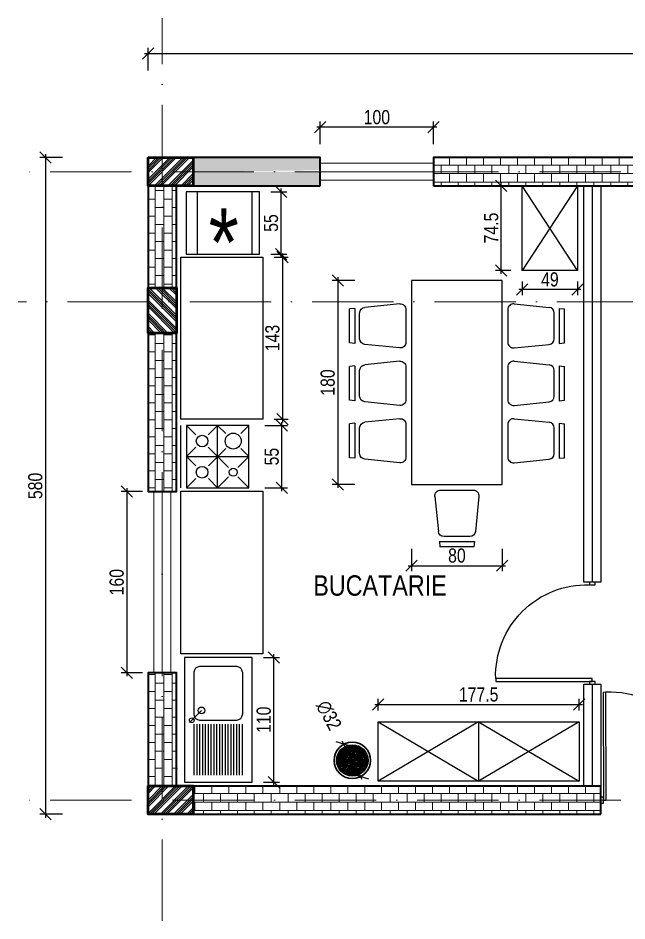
# Model space of a CAD drawing. Header units: centimetres. Extents: x 6698 to 10788, y -16856 to -14452.
# Drawn here: x 6767 to 7305, y -15632 to -14835 of the extents above; entities that cross this region are included whole.
import ezdxf

# ---------------------------------------------------------------- set-up
doc = ezdxf.new("R2010")
doc.units = ezdxf.units.CM
doc.header["$MEASUREMENT"] = 0
doc.linetypes.add('ACAD_ISO10W100', pattern=[18, 12, -3, 0, -3])
doc.layers.get('Defpoints').update_dxf_attribs({"color": 3, "lineweight": 50})
for name, color, linetype, lineweight in [('axe', 1, 'ACAD_ISO10W100', 15), ('caramida', 20, 'Continuous', 35), ('cotare', 64, 'Continuous', 20), ('ferestre', 140, 'Continuous', 9), ('hasura', 252, 'Continuous', 9), ('mobila bucatrie', 10, 'Continuous', 25), ('mobilier birou', 181, 'Continuous', 25), ('perete rigips', 31, 'Continuous', 25), ('scara', 133, 'Continuous', 25), ('stalp', 5, 'Continuous', 50), ('text', 7, 'Continuous', 30), ('usa', 23, 'Continuous', 15)]:
    doc.layers.add(name, color=color, linetype=linetype, lineweight=lineweight)
doc.styles.add('arial dan', font='arial.ttf', dxfattribs={"width": 0.8})
doc.styles.add('arial narow', font='ARIALN.TTF')
doc.linetypes.add('BATTING', pattern='A,0.0001,-0.1,[134,ltypeshp.shx,S=0.1,R=0,X=-0.1,Y=0],-0.2,[134,ltypeshp.shx,S=0.1,R=180,X=0.1,Y=0],-0.1', length=0.4001)
doc.dimstyles.new('1la50', dxfattribs={"dimtxt": 12.5, "dimasz": 10, "dimexe": 5, "dimexo": 10, "dimgap": 2.5, "dimtad": 1, "dimdec": 1, "dimrnd": 0.5, "dimzin": 12, "dimdsep": 46, "dimtxsty": 'arial dan', "dimblk": 'OBLIQUE', "dimcen": 3, "dimdle": 3, "dimclrd": 256, "dimclre": 256, "dimclrt": 256, "dimadec": 0, "dimazin": 0, "dimtfac": 0.433333, "dimtdec": 1, "dimtmove": 2, "dimatfit": 2, "dimldrblk": 'OPEN30', "dimfxl": 15, "dimfxlon": 1, "dimtolj": 1, "dimtzin": 0, "dimarcsym": 0})
pattern_1 = [(0, (-2339.137, -1847.037), (0, 7.5), []), (90, (-2339.137, -1847.037), (-15, 9e-16), [7.5, -7.5]), (90, (-2331.637, -1847.037), (-15, 9e-16), [-7.5, 7.5])]

# ---------------------------------------------------------------- blocks, each defined once
blk = doc.blocks.new('usa intrare100cm')
at = {"layer": 'usa', "lineweight": 25}
for points in [[(9644.83, -13525.03), (9645.12, -13620.23), (9647.65, -13620.23), (9647.36, -13524.91)], [(9645.12, -13617.66), (9642.78, -13617.66), (9642.78, -13622.79), (9645.12, -13622.79)], [(9742.78, -13617.95), (9740.44, -13617.95), (9740.44, -13623.08), (9742.78, -13623.08)]]:
    blk.add_lwpolyline(points, close=True, dxfattribs=at)
blk.add_arc((9649.97, -13615.38), 90.51, 358.37349, 91.65426, dxfattribs=at)
blk = doc.blocks.new('aragaz')
at = {"layer": 'mobila bucatrie'}
for p, q in [((9465.23, -13468.46), (9465.23, -13413.46)), ((9470.23, -13413.46), (9478.53, -13421.76)), ((9489.42, -13421.76), (9497.73, -13413.46)), ((9497.73, -13468.46), (9497.73, -13413.46)), ((9497.73, -13413.46), (9504.83, -13420.56)), ((9518.12, -13420.56), (9525.23, -13413.46)), ((9470.23, -13440.96), (9478.53, -13432.66)), ((9489.42, -13432.66), (9507.34, -13450.58)), ((9489.52, -13449.16), (9504.83, -13433.86)), ((9518.12, -13433.86), (9525.23, -13440.96)), ((9470.23, -13440.96), (9525.23, -13440.96)), ((9478.43, -13449.16), (9470.23, -13440.96)), ((9525.23, -13440.96), (9515.61, -13450.58)), ((9507.34, -13458.84), (9497.73, -13468.46)), ((9515.61, -13458.84), (9525.23, -13468.46)), ((9470.23, -13468.46), (9478.43, -13460.26)), ((9497.73, -13468.46), (9489.52, -13460.26))]:
    blk.add_line(p, q, dxfattribs=at)
blk.add_lwpolyline([(9470.23, -13468.46), (9525.23, -13468.46), (9525.23, -13413.46), (9470.23, -13413.46)], close=True, dxfattribs=at)
for centre, radius in [((9483.98, -13427.21), 5.12), ((9511.48, -13427.21), 7.02), ((9483.98, -13454.71), 5.17), ((9511.48, -13454.71), 3.54)]:
    blk.add_circle(centre, radius, dxfattribs=at)
blk = doc.blocks.new('chiuveta bucatarie')
at = {"layer": 'mobila bucatrie'}
for p, q in [((9496.12, -13854.3), (9496.12, -13914.3)), ((9606.12, -13854.3), (9496.12, -13854.3)), ((9606.12, -13914.3), (9606.12, -13854.3)), ((9509.2, -13863.09), (9546.41, -13863.09)), ((9554.88, -13863.24), (9600.12, -13863.24)), ((9554.88, -13865.75), (9600.12, -13865.75)), ((9504.2, -13868.09), (9504.2, -13900.84)), ((9551.41, -13900.84), (9551.41, -13868.09)), ((9554.88, -13868.25), (9600.12, -13868.25)), ((9554.88, -13870.76), (9600.12, -13870.76)), ((9554.88, -13873.27), (9600.12, -13873.27)), ((9554.88, -13875.77), (9600.12, -13875.77)), ((9554.88, -13878.28), (9600.12, -13878.28)), ((9554.88, -13880.78), (9600.12, -13880.78)), ((9554.88, -13883.29), (9600.12, -13883.29)), ((9554.88, -13885.79), (9600.12, -13885.79)), ((9554.88, -13888.3), (9600.12, -13888.3)), ((9554.88, -13890.81), (9600.12, -13890.81)), ((9554.88, -13893.31), (9600.12, -13893.31)), ((9554.88, -13895.82), (9600.12, -13895.82)), ((9554.88, -13898.32), (9600.12, -13898.32)), ((9509.2, -13905.84), (9546.41, -13905.84)), ((9553.58, -13909.86), (9542.88, -13899.16)), ((9554.88, -13900.83), (9600.12, -13900.83)), ((9554.88, -13903.33), (9600.12, -13903.33)), ((9554.88, -13905.84), (9600.12, -13905.84)), ((9496.12, -13914.3), (9606.12, -13914.3))]:
    blk.add_line(p, q, dxfattribs=at)
blk.add_circle((9542.88, -13899.16), 3.01, dxfattribs=at)
for centre, radius, start, end in [((9509.2, -13868.09), 5, 90.00008, 180.00007), ((9546.41, -13868.09), 5, 0.00001, 90), ((9509.2, -13900.84), 5, 180.00007, 270.00005), ((9546.41, -13900.84), 5, 270.00005, 0.00001), ((9551.5, -13907.78), 2.07, 0, 359.99998)]:
    blk.add_arc(centre, radius, start, end, dxfattribs=at)
blk = doc.blocks.new('frigider')
at = {"layer": 'mobila bucatrie'}
for p, q in [((9319.75, -13141.14), (9254.75, -13141.14)), ((9254.75, -13141.14), (9254.75, -13196.14)), ((9264.75, -13196.14), (9264.75, -13141.14)), ((9313.23, -13196.14), (9313.23, -13141.14)), ((9319.75, -13196.14), (9319.75, -13141.14)), ((9254.75, -13196.14), (9319.75, -13196.14))]:
    blk.add_line(p, q, dxfattribs=at)
at = {"layer": 'mobila bucatrie', "insert": (9288, -13155.78), "char_height": 60, "width": 354.4674, "attachment_point": 2, "line_spacing_factor": 0.85, "style": 'arial narow'}
blk.add_mtext('*', dxfattribs=at)
blk = doc.blocks.new('scaun')
at = {"layer": 'mobila bucatrie'}
for p, q in [((8937.84, -13387.32), (8968.77, -13390.42)), ((8932.34, -13392.3), (8932.34, -13421.25)), ((8973.27, -13418.16), (8973.27, -13395.39)), ((8977.56, -13391.3), (8977.56, -13422.25)), ((8977.56, -13391.3), (8982.34, -13391.77)), ((8982.34, -13421.77), (8982.34, -13391.77)), ((8937.84, -13426.22), (8968.77, -13423.13)), ((8977.56, -13422.25), (8982.34, -13421.77))]:
    blk.add_line(p, q, dxfattribs=at)
for centre, start, end in [((8937.34, -13392.3), 84.28941, 180), ((8968.27, -13395.39), 0, 84.28941), ((8968.27, -13418.16), 275.71059, 0), ((8937.34, -13421.25), 180, 275.71059)]:
    blk.add_arc(centre, 5, start, end, dxfattribs=at)
blk = doc.blocks.new('masa bucatarie')
at = {"layer": 'mobila bucatrie'}
blk.add_lwpolyline([(8847.34, -13366.77), (8847.34, -13546.77), (8927.34, -13546.77), (8927.34, -13366.77)], close=True, dxfattribs=at)
blk = doc.blocks.new('*U1456')
at = {"layer": 'usa', "lineweight": 25}
for points in [[(0, -5.13), (-2.34, -5.13), (-2.34, 0), (0, 0)], [(-87.66, -5.13), (-90, -5.13), (-90, 0), (-87.66, 0)], [(-87.66, -87.65), (-87.66, -2.57), (-85.14, -2.57), (-85.14, -87.77)]]:
    blk.add_lwpolyline(points, close=True, dxfattribs=at)
blk.add_arc((-82.81, -7.42), 80.51, 268.34574, 1.62651, dxfattribs=at)
blk = doc.blocks.new('_Oblique')
at = {"color": 0, "linetype": 'ByBlock', "lineweight": -2}
blk.add_line((-0.5, -0.5), (0.5, 0.5), dxfattribs=at)
blk = doc.blocks.new('*D1448')
at = {"layer": 'cotare', "lineweight": -2, "transparency": 16777216}
for p, q in [((6881.99, -14880.94), (6881.99, -14860.94)), ((8161.99, -14880.94), (8161.99, -14860.94)), ((6878.99, -14865.94), (8164.99, -14865.94))]:
    blk.add_line(p, q, dxfattribs=at)
at = {"layer": 'Defpoints', "color": 0, "transparency": 16777216}
for p in [(8161.99, -14865.94), (6881.99, -14957.86), (8161.99, -14957.86)]:
    blk.add_point(p, dxfattribs=at)
at = {"layer": 'cotare', "lineweight": -2, "transparency": 16777216, "xscale": 10, "yscale": 10, "zscale": 10, "rotation": 180}
blk.add_blockref('_Oblique', (6881.99, -14865.94), dxfattribs=at)
at = {"layer": 'cotare', "lineweight": -2, "transparency": 16777216, "xscale": 10, "yscale": 10, "zscale": 10}
blk.add_blockref('_Oblique', (8161.99, -14865.94), dxfattribs=at)
at = {"layer": 'cotare', "transparency": 16777216, "insert": (7521.99, -14857.06), "char_height": 12.5, "attachment_point": 5, "style": 'arial dan'}
blk.add_mtext('\\A1;1280', dxfattribs=at)
blk = doc.blocks.new('_Open30')
at = {"color": 0, "linetype": 'ByBlock', "lineweight": -2}
for p, q in [((-1, 0.268), (0, 0)), ((0, 0), (-1, -0.268)), ((0, 0), (-1, 0))]:
    blk.add_line(p, q, dxfattribs=at)
blk = doc.blocks.new('*D1449')
at = {"layer": 'cotare', "lineweight": -2, "transparency": 16777216}
for p, q in [((6806.28, -14957.86), (6786.28, -14957.86)), ((6791.28, -14954.86), (6791.28, -15540.86)), ((6806.28, -15537.86), (6786.28, -15537.86))]:
    blk.add_line(p, q, dxfattribs=at)
at = {"layer": 'Defpoints', "color": 0, "transparency": 16777216}
for p in [(6881.99, -14957.86), (6791.28, -15537.86), (6881.99, -15537.86)]:
    blk.add_point(p, dxfattribs=at)
at = {"layer": 'cotare', "lineweight": -2, "transparency": 16777216, "xscale": 10, "yscale": 10, "zscale": 10}
for p, rotation in [((6791.28, -14957.86), 90), ((6791.28, -15537.86), 270)]:
    blk.add_blockref('_Oblique', p, dxfattribs=dict(at, rotation=rotation))
at = {"layer": 'cotare', "transparency": 16777216, "insert": (6782.4, -15247.86), "char_height": 12.5, "attachment_point": 5, "rotation": 90, "style": 'arial dan'}
blk.add_mtext('\\A1;580', dxfattribs=at)
blk = doc.blocks.new('cos gunoi bucatarie')
at = {"layer": 'hasura', "transparency": 33554623}
h = blk.add_hatch(dxfattribs=at)
h.set_pattern_fill('AR-RROOF', color=256)
h.set_pattern_definition([(0, (-7062.4619, 15490.2612), (2.2, 1), [15, -2, 5, -1]), (0, (-7061.1319, 15490.7612), (-1, 1.33), [3, -0.33, 6, -0.75]), (0, (-7061.96186, 15491.11125), (5.2, 0.67), [8, -1.4, 4, -1])])
h.paths.add_polyline_path([(-13.89, 0, 1), (13.89, 0, 1)])
at = {"layer": 'mobila bucatrie', "lineweight": 30}
blk.add_circle((0, 0), 16.1, dxfattribs=at)
at = {"layer": 'mobila bucatrie'}
blk.add_circle((0, 0), 13.89, dxfattribs=at)
blk = doc.blocks.new('dulap dublu bucatarie')
at = {"layer": 'mobila bucatrie'}
for p, q in [((0, 0), (88.73, -52.33)), ((88.73, 0), (0, -52.33)), ((88.73, 0), (88.73, -52.33)), ((88.73, 0), (177.45, -52.33)), ((177.45, 0), (88.73, -52.33))]:
    blk.add_line(p, q, dxfattribs=at)
blk.add_lwpolyline([(0, 0), (177.45, 0), (177.45, -52.33), (0, -52.33)], close=True, dxfattribs=at)
blk = doc.blocks.new('dulap simplu bucatarie')
at = {"layer": 'mobila bucatrie'}
for p, q in [((48.81, 0), (0, -74.73)), ((48.81, -74.73), (0, 0))]:
    blk.add_line(p, q, dxfattribs=at)
blk.add_lwpolyline([(48.81, 0), (48.81, -74.73), (0, -74.73), (0, 0)], close=True, dxfattribs=at)
blk = doc.blocks.new('fereastra mare bucatarie')
at = {"layer": 'ferestre'}
for p, q in [((-7.5, 0), (-7.5, -160)), ((-7.5, 0), (7.5, 0)), ((0, 0), (0, -160)), ((7.5, 0), (7.5, -160)), ((-7.5, -160), (7.5, -160))]:
    blk.add_line(p, q, dxfattribs=at)
blk = doc.blocks.new('fereastra medie bucatarie')
at = {"layer": 'ferestre'}
for p, q in [((100, 7.5), (0, 7.5)), ((0, 7.5), (0, -7.5)), ((100, 0), (0, 0)), ((100, 7.5), (100, -7.5)), ((100, -7.5), (0, -7.5))]:
    blk.add_line(p, q, dxfattribs=at)
blk = doc.blocks.new('stalp beton')
at = {"layer": 'hasura'}
h = blk.add_hatch(dxfattribs=at)
h.set_pattern_fill('ANSI34', color=256, scale=11)
h.set_pattern_definition([(45, (-9421.124, 13347.162), (-5.833631, 5.833631), []), (45, (-9419.179, 13347.162), (-5.833631, 5.833631), []), (45, (-9417.235, 13347.162), (-5.833631, 5.833631), []), (45, (-9415.29, 13347.162), (-5.833631, 5.833631), [])])
h.paths.add_polyline_path([(40, 0), (0, 0), (0, -25), (40, -25)])
at = {"layer": 'stalp'}
blk.add_lwpolyline([(0, 0), (40, 0), (40, -25), (0, -25)], close=True, dxfattribs=at)
blk = doc.blocks.new('*D1498')
at = {"layer": 'cotare', "lineweight": -2, "transparency": 16777216}
for p, q in [((6993.53, -15045.68), (7005.78, -15045.68)), ((7000.78, -15042.68), (7000.78, -15191.83)), ((6993.53, -15188.83), (7005.78, -15188.83))]:
    blk.add_line(p, q, dxfattribs=at)
at = {"layer": 'Defpoints', "color": 0, "transparency": 16777216}
for p in [(6983.53, -15045.68), (6983.53, -15188.83), (7000.78, -15188.83)]:
    blk.add_point(p, dxfattribs=at)
at = {"layer": 'cotare', "lineweight": -2, "transparency": 16777216, "xscale": 10, "yscale": 10, "zscale": 10}
for p, rotation in [((7000.78, -15045.68), 90), ((7000.78, -15188.83), 270)]:
    blk.add_blockref('_Oblique', p, dxfattribs=dict(at, rotation=rotation))
at = {"layer": 'cotare', "transparency": 16777216, "insert": (6991.9, -15117.25), "char_height": 12.5, "attachment_point": 5, "rotation": 90, "style": 'arial dan'}
blk.add_mtext('\\A1;143', dxfattribs=at)
blk = doc.blocks.new('*D1499')
at = {"layer": 'cotare', "lineweight": -2, "transparency": 16777216}
for p, q in [((6990.62, -14988.18), (7004.5, -14988.18)), ((6999.5, -15046.18), (6999.5, -14985.18)), ((6990.62, -15043.18), (7004.5, -15043.18))]:
    blk.add_line(p, q, dxfattribs=at)
at = {"layer": 'Defpoints', "color": 0, "transparency": 16777216}
for p in [(6980.62, -14988.18), (6999.5, -14988.18), (6980.62, -15043.18)]:
    blk.add_point(p, dxfattribs=at)
at = {"layer": 'cotare', "lineweight": -2, "transparency": 16777216, "xscale": 10, "yscale": 10, "zscale": 10}
for p, rotation in [((6999.5, -14988.18), 90), ((6999.5, -15043.18), 270)]:
    blk.add_blockref('_Oblique', p, dxfattribs=dict(at, rotation=rotation))
at = {"layer": 'cotare', "transparency": 16777216, "insert": (6990.65, -15015.68), "char_height": 12.5, "attachment_point": 5, "rotation": 90, "style": 'arial dan'}
blk.add_mtext('\\A1;55', dxfattribs=at)
blk = doc.blocks.new('*D1500')
at = {"layer": 'cotare', "lineweight": -2, "transparency": 16777216}
for p, q in [((7034.15, -14946.1), (7034.15, -14926.1)), ((7134.15, -14946.1), (7134.15, -14926.1)), ((7137.15, -14931.1), (7031.15, -14931.1))]:
    blk.add_line(p, q, dxfattribs=at)
at = {"layer": 'Defpoints', "color": 0, "transparency": 16777216}
for p in [(7034.15, -14931.1), (7034.15, -14962.86), (7134.15, -14962.86)]:
    blk.add_point(p, dxfattribs=at)
at = {"layer": 'cotare', "lineweight": -2, "transparency": 16777216, "xscale": 10, "yscale": 10, "zscale": 10, "rotation": 180}
blk.add_blockref('_Oblique', (7034.15, -14931.1), dxfattribs=at)
at = {"layer": 'cotare', "lineweight": -2, "transparency": 16777216, "xscale": 10, "yscale": 10, "zscale": 10}
blk.add_blockref('_Oblique', (7134.15, -14931.1), dxfattribs=at)
at = {"layer": 'cotare', "transparency": 16777216, "insert": (7084.15, -14922.22), "char_height": 12.5, "attachment_point": 5, "style": 'arial dan'}
blk.add_mtext('\\A1;100', dxfattribs=at)
blk = doc.blocks.new('*D1501')
at = {"layer": 'cotare', "lineweight": -2, "transparency": 16777216}
for p, q in [((6876.99, -15252.86), (6858.19, -15252.86)), ((6863.19, -15249.86), (6863.19, -15415.86)), ((6876.99, -15412.86), (6858.19, -15412.86))]:
    blk.add_line(p, q, dxfattribs=at)
at = {"layer": 'Defpoints', "color": 0, "transparency": 16777216}
for p in [(6886.99, -15252.86), (6863.19, -15412.86), (6886.99, -15412.86)]:
    blk.add_point(p, dxfattribs=at)
at = {"layer": 'cotare', "lineweight": -2, "transparency": 16777216, "xscale": 10, "yscale": 10, "zscale": 10}
for p, rotation in [((6863.19, -15252.86), 90), ((6863.19, -15412.86), 270)]:
    blk.add_blockref('_Oblique', p, dxfattribs=dict(at, rotation=rotation))
at = {"layer": 'cotare', "transparency": 16777216, "insert": (6854.31, -15332.86), "char_height": 12.5, "attachment_point": 5, "rotation": 90, "style": 'arial dan'}
blk.add_mtext('\\A1;160', dxfattribs=at)
blk = doc.blocks.new('*D1502')
at = {"layer": 'cotare', "lineweight": -2, "transparency": 16777216}
for p, q in [((6985.13, -15194.48), (7005.13, -15194.48)), ((7000.13, -15252.48), (7000.13, -15191.48)), ((6985.13, -15249.48), (7005.13, -15249.48))]:
    blk.add_line(p, q, dxfattribs=at)
at = {"layer": 'Defpoints', "color": 0, "transparency": 16777216}
for p in [(6970.99, -15194.48), (7000.13, -15194.48), (6970.99, -15249.48)]:
    blk.add_point(p, dxfattribs=at)
at = {"layer": 'cotare', "lineweight": -2, "transparency": 16777216, "xscale": 10, "yscale": 10, "zscale": 10}
for p, rotation in [((7000.13, -15194.48), 90), ((7000.13, -15249.48), 270)]:
    blk.add_blockref('_Oblique', p, dxfattribs=dict(at, rotation=rotation))
at = {"layer": 'cotare', "transparency": 16777216, "insert": (6991.28, -15221.98), "char_height": 12.5, "attachment_point": 5, "rotation": 90, "style": 'arial dan'}
blk.add_mtext('\\A1;55', dxfattribs=at)
blk = doc.blocks.new('*D1503')
at = {"layer": 'cotare', "lineweight": -2, "transparency": 16777216}
for p, q in [((6993.09, -15512.35), (6993.09, -15396.35)), ((6984.09, -15399.35), (6998.09, -15399.35)), ((6984.09, -15509.35), (6998.09, -15509.35))]:
    blk.add_line(p, q, dxfattribs=at)
at = {"layer": 'Defpoints', "color": 0, "transparency": 16777216}
for p in [(6974.09, -15399.35), (6993.09, -15399.35), (6974.09, -15509.35)]:
    blk.add_point(p, dxfattribs=at)
at = {"layer": 'cotare', "lineweight": -2, "transparency": 16777216, "xscale": 10, "yscale": 10, "zscale": 10}
for p, rotation in [((6993.09, -15399.35), 90), ((6993.09, -15509.35), 270)]:
    blk.add_blockref('_Oblique', p, dxfattribs=dict(at, rotation=rotation))
at = {"layer": 'cotare', "transparency": 16777216, "insert": (6984.21, -15454.35), "char_height": 12.5, "attachment_point": 5, "rotation": 90, "style": 'arial dan'}
blk.add_mtext('\\A1;110', dxfattribs=at)
blk = doc.blocks.new('*D1504')
at = {"layer": 'cotare', "lineweight": -2, "transparency": 16777216}
for p, q in [((7085.38, -15446.24), (7085.38, -15435.95)), ((7262.83, -15446.24), (7262.83, -15435.95)), ((7082.38, -15440.95), (7265.83, -15440.95))]:
    blk.add_line(p, q, dxfattribs=at)
at = {"layer": 'Defpoints', "color": 0, "transparency": 16777216}
for p in [(7262.83, -15440.95), (7085.38, -15456.24), (7262.83, -15456.24)]:
    blk.add_point(p, dxfattribs=at)
at = {"layer": 'cotare', "lineweight": -2, "transparency": 16777216, "xscale": 10, "yscale": 10, "zscale": 10, "rotation": 180}
blk.add_blockref('_Oblique', (7085.38, -15440.95), dxfattribs=at)
at = {"layer": 'cotare', "lineweight": -2, "transparency": 16777216, "xscale": 10, "yscale": 10, "zscale": 10}
blk.add_blockref('_Oblique', (7262.83, -15440.95), dxfattribs=at)
at = {"layer": 'cotare', "transparency": 16777216, "insert": (7174.1, -15432.07), "char_height": 12.5, "attachment_point": 5, "style": 'arial dan'}
blk.add_mtext('\\A1;177.5', dxfattribs=at)
blk = doc.blocks.new('*D1505')
at = {"layer": 'cotare', "lineweight": -2, "transparency": 16777216}
blk.add_line((7071.29, -15507.19), (7053.63, -15473.33), dxfattribs=at)
at = {"layer": 'Defpoints', "color": 0, "transparency": 16777216}
for p in [(7055.02, -15475.99), (7069.9, -15504.53)]:
    blk.add_point(p, dxfattribs=at)
at = {"layer": 'cotare', "lineweight": -2, "transparency": 16777216, "xscale": 10, "yscale": 10, "zscale": 10}
for p, rotation in [((7055.02, -15475.99), 117.5331871100167), ((7069.9, -15504.53), 297.5331871100167)]:
    blk.add_blockref('_Oblique', p, dxfattribs=dict(at, rotation=rotation))
at = {"layer": 'cotare', "transparency": 16777216, "insert": (7041.76, -15450.54), "char_height": 12.5, "attachment_point": 5, "rotation": 297.53319, "style": 'arial dan'}
blk.add_mtext('\\A1;∅32', dxfattribs=at)
blk = doc.blocks.new('*D1506')
at = {"layer": 'cotare', "lineweight": -2, "transparency": 16777216}
for p, q in [((7202.66, -14982.72), (7189.07, -14982.72)), ((7194.07, -15060.45), (7194.07, -14979.72)), ((7202.66, -15057.45), (7189.07, -15057.45))]:
    blk.add_line(p, q, dxfattribs=at)
at = {"layer": 'Defpoints', "color": 0, "transparency": 16777216}
for p in [(7194.07, -14982.72), (7212.66, -14982.72), (7212.66, -15057.45)]:
    blk.add_point(p, dxfattribs=at)
at = {"layer": 'cotare', "lineweight": -2, "transparency": 16777216, "xscale": 10, "yscale": 10, "zscale": 10}
for p, rotation in [((7194.07, -14982.72), 90), ((7194.07, -15057.45), 270)]:
    blk.add_blockref('_Oblique', p, dxfattribs=dict(at, rotation=rotation))
at = {"layer": 'cotare', "transparency": 16777216, "insert": (7185.21, -15020.09), "char_height": 12.5, "attachment_point": 5, "rotation": 90, "style": 'arial dan'}
blk.add_mtext('\\A1;74.5', dxfattribs=at)
blk = doc.blocks.new('*D1507')
at = {"layer": 'cotare', "lineweight": -2, "transparency": 16777216}
for p, q in [((7212.66, -15067.45), (7212.66, -15079.41)), ((7261.47, -15067.45), (7261.47, -15079.41)), ((7264.47, -15074.41), (7209.66, -15074.41))]:
    blk.add_line(p, q, dxfattribs=at)
at = {"layer": 'Defpoints', "color": 0, "transparency": 16777216}
for p in [(7212.66, -15057.45), (7261.47, -15057.45), (7212.66, -15074.41)]:
    blk.add_point(p, dxfattribs=at)
at = {"layer": 'cotare', "lineweight": -2, "transparency": 16777216, "xscale": 10, "yscale": 10, "zscale": 10, "rotation": 180}
blk.add_blockref('_Oblique', (7212.66, -15074.41), dxfattribs=at)
at = {"layer": 'cotare', "lineweight": -2, "transparency": 16777216, "xscale": 10, "yscale": 10, "zscale": 10}
blk.add_blockref('_Oblique', (7261.47, -15074.41), dxfattribs=at)
at = {"layer": 'cotare', "transparency": 16777216, "insert": (7237.07, -15065.53), "char_height": 12.5, "attachment_point": 5, "style": 'arial dan'}
blk.add_mtext('\\A1;49', dxfattribs=at)
blk = doc.blocks.new('*D1522')
at = {"layer": 'cotare', "lineweight": -2, "transparency": 16777216}
for p, q in [((7064.64, -15066.54), (7044.64, -15066.54)), ((7049.64, -15063.54), (7049.64, -15249.54)), ((7064.64, -15246.54), (7044.64, -15246.54))]:
    blk.add_line(p, q, dxfattribs=at)
at = {"layer": 'Defpoints', "color": 0, "transparency": 16777216}
for p in [(7114.89, -15066.54), (7049.64, -15246.54), (7114.89, -15246.54)]:
    blk.add_point(p, dxfattribs=at)
at = {"layer": 'cotare', "lineweight": -2, "transparency": 16777216, "xscale": 10, "yscale": 10, "zscale": 10}
for p, rotation in [((7049.64, -15066.54), 90), ((7049.64, -15246.54), 270)]:
    blk.add_blockref('_Oblique', p, dxfattribs=dict(at, rotation=rotation))
at = {"layer": 'cotare', "transparency": 16777216, "insert": (7040.75, -15156.54), "char_height": 12.5, "attachment_point": 5, "rotation": 90, "style": 'arial dan'}
blk.add_mtext('\\A1;180', dxfattribs=at)
blk = doc.blocks.new('*D1523')
at = {"layer": 'cotare', "lineweight": -2, "transparency": 16777216}
for p, q in [((7114.89, -15303.27), (7114.89, -15323.27)), ((7194.89, -15303.27), (7194.89, -15323.27)), ((7111.89, -15318.27), (7197.89, -15318.27))]:
    blk.add_line(p, q, dxfattribs=at)
at = {"layer": 'Defpoints', "color": 0, "transparency": 16777216}
for p in [(7114.89, -15246.54), (7194.89, -15246.54), (7194.89, -15318.27)]:
    blk.add_point(p, dxfattribs=at)
at = {"layer": 'cotare', "lineweight": -2, "transparency": 16777216, "xscale": 10, "yscale": 10, "zscale": 10, "rotation": 180}
blk.add_blockref('_Oblique', (7114.89, -15318.27), dxfattribs=at)
at = {"layer": 'cotare', "lineweight": -2, "transparency": 16777216, "xscale": 10, "yscale": 10, "zscale": 10}
blk.add_blockref('_Oblique', (7194.89, -15318.27), dxfattribs=at)
at = {"layer": 'cotare', "transparency": 16777216, "insert": (7154.89, -15309.39), "char_height": 12.5, "attachment_point": 5, "style": 'arial dan'}
blk.add_mtext('\\A1;80', dxfattribs=at)

msp = doc.modelspace()

# ---------------------------------------------------------------- hatches: boundary and pattern name
at = {"layer": 'hasura'}
h = msp.add_hatch(dxfattribs=at)
h.set_pattern_fill('BRICK', color=256, scale=30)
h.set_pattern_definition(pattern_1)
h.paths.add_polyline_path([(7696.99, -14957.86), (7581.99, -14957.86), (7581.99, -14970.36), (7696.99, -14970.36)])
h.paths.add_polyline_path([(7696.99, -14970.36), (7581.99, -14970.36), (7581.99, -14977.86), (7581.99, -14982.86), (7696.99, -14982.86)])
h.paths.add_polyline_path([(7839.49, -14957.86), (7736.99, -14957.86), (7736.99, -14970.36), (7839.49, -14970.36)])
h.paths.add_polyline_path([(7839.49, -14970.36), (7736.99, -14970.36), (7736.99, -14982.86), (7826.99, -14982.86), (7839.49, -14982.86)])
h.paths.add_polyline_path([(8121.99, -14957.86), (7839.49, -14957.86), (7839.49, -14970.36), (8121.99, -14970.36)])
h.paths.add_polyline_path([(8121.99, -14970.36), (7839.49, -14970.36), (7839.49, -14982.86), (7851.99, -14982.86), (8121.99, -14982.86)])
h.paths.add_polyline_path([(7034.15, -14957.86), (6921.99, -14957.86), (6921.99, -14970.36), (7034.15, -14969.11)])
h.paths.add_polyline_path([(7034.15, -14970.36), (6921.99, -14970.36), (6921.99, -14982.86), (7034.15, -14982.86)])
h.paths.add_polyline_path([(7034.15, -14957.86), (7034.15, -14969.11)], flags=17)
h.paths.add_polyline_path([(7034.15, -14970.36), (7034.15, -14982.86), (7456.99, -14982.86), (7034.15, -14982.86)])
h = msp.add_hatch(dxfattribs=at)
h.set_pattern_fill('BRICK', color=256, scale=30)
h.set_pattern_definition(pattern_1)
h.paths.add_polyline_path([(7429.49, -14957.86), (7134.15, -14957.86), (7134.15, -14970.36), (7429.49, -14970.36)])
h.paths.add_polyline_path([(7429.49, -14970.36), (7134.15, -14970.36), (7134.15, -14977.86), (7134.15, -14982.86), (7429.49, -14982.86)])
h.paths.add_polyline_path([(7481.99, -14957.86), (7429.49, -14957.86), (7429.49, -14970.36), (7481.99, -14970.36)])
h.paths.add_polyline_path([(7481.99, -14970.36), (7429.49, -14970.36), (7429.49, -14982.86), (7481.99, -14982.86)])
h = msp.add_hatch(dxfattribs=at)
h.set_pattern_fill('BRICK', color=256, scale=30, angle=90)
h.set_pattern_definition([(90, (-2539.137, -1817.037), (-7.5, 5e-16), []), (180, (-2539.137, -1817.037), (-2e-15, -15), [7.5, -7.5]), (180, (-2539.137, -1809.537), (-2e-15, -15), [-7.5, 7.5])])
h.paths.add_polyline_path([(6894.49, -15412.86), (6886.99, -15412.86), (6881.99, -15412.86), (6881.99, -15512.86), (6894.49, -15512.86)])
h.paths.add_polyline_path([(6906.99, -15412.86), (6894.49, -15412.86), (6895.74, -15512.86), (6908.24, -15512.86)])
h.paths.add_polyline_path([(6894.49, -15112.86), (6881.99, -15112.86), (6881.99, -15252.86), (6894.49, -15252.86)])
h.paths.add_polyline_path([(6906.99, -15112.86), (6894.49, -15112.86), (6894.49, -15252.86), (6906.99, -15252.86)])
h.paths.add_polyline_path([(6894.49, -14982.86), (6881.99, -14982.86), (6881.99, -15072.86), (6894.49, -15072.86)])
h.paths.add_polyline_path([(6906.99, -14982.86), (6894.49, -14982.86), (6894.49, -15072.86), (6906.99, -15072.86)])
h = msp.add_hatch(dxfattribs=at)
h.set_pattern_fill('BRICK', color=256, scale=30)
h.set_pattern_definition([(0, (-2759.117, -1847.037), (0, 7.5), []), (90, (-2759.117, -1847.037), (-15, 9e-16), [7.5, -7.5]), (90, (-2751.617, -1847.037), (-15, 9e-16), [-7.5, 7.5])])
h.paths.add_polyline_path([(7009.51, -15512.86), (6921.99, -15512.86), (6921.99, -15525.36), (7009.51, -15525.36)])
h.paths.add_polyline_path([(7281.99, -15517.86), (7281.99, -15512.86), (7009.51, -15512.86), (7009.51, -15525.36), (7281.99, -15525.36)])
h.paths.add_polyline_path([(7281.99, -15525.36), (7009.51, -15525.36), (7009.51, -15537.86), (7281.99, -15537.86)])
h.paths.add_polyline_path([(7009.51, -15525.36), (6921.99, -15525.36), (6921.99, -15537.86), (7009.51, -15537.86)])

# ---------------------------------------------------------------- linework, layer by layer
at = {"layer": 'axe', "linetype": 'ACAD_ISO10W100', "ltscale": 6}
for points in [[(6894.49, -15632.03), (6894.49, -14834.65)], [(8272.72, -14970.36), (6767.12, -14970.36)], [(7747.48, -15085.36), (6767.12, -15085.36)], [(8272.72, -15525.36), (6767.12, -15525.36)]]:
    msp.add_lwpolyline(points, dxfattribs=at)
at = {"layer": 'caramida'}
for points in [[(7034.15, -14982.86), (7034.15, -14957.86), (6881.99, -14957.86), (6881.99, -15252.86), (6906.99, -15252.86), (6906.99, -14982.86), (7034.15, -14982.86)], [(7134.15, -14982.86), (7481.99, -14982.86), (7481.99, -14957.86), (7134.15, -14957.86), (7134.15, -14982.86)]]:
    msp.add_lwpolyline(points, dxfattribs=at)
msp.add_lwpolyline([(7281.99, -15537.86), (7281.99, -15512.86), (6906.99, -15512.86), (6906.99, -15412.86), (6881.99, -15412.86), (6881.99, -15537.86)], close=True, dxfattribs=at)
at = {"layer": 'ferestre'}
msp.add_line((6894.49, -15252.86), (6894.49, -15412.86), dxfattribs=at)
at = {"layer": 'mobila bucatrie'}
for points in [[(6910.99, -15045.68), (6983.53, -15045.68), (6983.53, -15188.83), (6910.99, -15188.83)], [(6910.99, -15252.47), (6983.53, -15252.47), (6983.53, -15396.11), (6910.99, -15396.11)]]:
    msp.add_lwpolyline(points, close=True, dxfattribs=at)
at = {"layer": 'perete rigips', "linetype": 'BATTING', "ltscale": 18}
for p, q in [((7274.49, -14982.86), (7274.49, -15332.86)), ((7274.49, -15422.86), (7274.49, -15512.86))]:
    msp.add_line(p, q, dxfattribs=at)
at = {"layer": 'perete rigips'}
for points in [[(7266.99, -14982.86), (7281.99, -14982.86), (7281.99, -15332.86), (7266.99, -15332.86)], [(7266.99, -15422.86), (7281.99, -15422.86), (7281.99, -15512.86), (7266.99, -15512.86)]]:
    msp.add_lwpolyline(points, close=True, dxfattribs=at)

# ---------------------------------------------------------------- block references
at = {"layer": 'hasura'}
for name, p in [('stalp beton', (6881.99, -14957.86)), ('fereastra medie bucatarie', (7034.15, -14970.36)), ('fereastra mare bucatarie', (6894.49, -15252.86)), ('cos gunoi bucatarie', (7062.46, -15490.26)), ('stalp beton', (6881.99, -15512.83))]:
    msp.add_blockref(name, p, dxfattribs=at)
at = {"layer": 'hasura', "rotation": 90}
msp.add_blockref('stalp beton', (6881.99, -15112.86), dxfattribs=at)
at = {"layer": 'mobila bucatrie'}
for name, p in [('frigider', (-2339.14, -1847.04)), ('masa bucatarie', (-1732.45, -1699.77)), ('scaun', (-1732.45, -1699.77)), ('scaun', (-1732.45, -1750.46)), ('scaun', (-1732.45, -1801.16)), ('aragaz', (-2554.23, -1781.02))]:
    msp.add_blockref(name, p, dxfattribs=at)
at = {"layer": 'mobila bucatrie', "xscale": -1}
for p in [(16042.23, -1699.77), (16042.23, -1750.46), (16042.23, -1801.16)]:
    msp.add_blockref('scaun', p, dxfattribs=at)
at = {"layer": 'mobila bucatrie', "xscale": -1, "rotation": 90}
msp.add_blockref('scaun', (-6251.88, -6319.26), dxfattribs=at)
at = {"layer": 'mobila bucatrie', "rotation": 270}
msp.add_blockref('chiuveta bucatarie', (20828.39, -5903.23), dxfattribs=at)
at = {"layer": 'mobilier birou'}
for name, p in [('dulap simplu bucatarie', (7212.66, -14982.72)), ('dulap dublu bucatarie', (7085.38, -15456.24))]:
    msp.add_blockref(name, p, dxfattribs=at)
at = {"layer": 'scara', "xscale": -1, "rotation": 270}
msp.add_blockref('*U1456', (7277.05, -15332.86), dxfattribs=at)
at = {"layer": 'scara'}
msp.add_blockref('usa intrare100cm', (-2360.79, -1905.13), dxfattribs=at)

# ---------------------------------------------------------------- texts
at = {"layer": 'text', "insert": (7086.96, -15326.8), "char_height": 18, "width": 354.4674, "attachment_point": 2, "line_spacing_factor": 0.85, "style": 'arial narow'}
msp.add_mtext('BUCATARIE', dxfattribs=at)

# ---------------------------------------------------------------- dimensions: what is measured, and where the dimension line sits
at = {"layer": 'cotare'}
for base, p1, p2, picture, middle in [((8161.99, -14865.94), (6881.99, -14957.86), (8161.99, -14957.86), '*D1448', (7521.99, -14857.06)), ((7034.15, -14931.1), (7134.15, -14962.86), (7034.15, -14962.86), '*D1500', (7084.15, -14922.22)), ((7212.66, -15074.41), (7261.47, -15057.45), (7212.66, -15057.45), '*D1507', (7237.07, -15065.53)), ((7194.89, -15318.27), (7114.89, -15246.54), (7194.89, -15246.54), '*D1523', (7154.89, -15309.39)), ((7262.8285, -15440.9474), (7085.377, -15456.2387), (7262.8285, -15456.2387), '*D1504', (7174.1028, -15432.0652))]:
    dim = msp.add_linear_dim(base=base, p1=p1, p2=p2, dimstyle='1la50', dxfattribs=at)
    dim.commit()
    dim.dimension.update_dxf_attribs({"geometry": picture, "text_midpoint": middle})
for base, p1, p2, picture, middle in [((6791.28, -15537.86), (6881.99, -14957.86), (6881.99, -15537.86), '*D1449', (6782.4, -15247.86)), ((7194.07, -14982.72), (7212.66, -15057.45), (7212.66, -14982.72), '*D1506', (7185.21, -15020.09)), ((6999.5, -14988.18), (6980.62, -15043.18), (6980.62, -14988.18), '*D1499', (6990.65, -15015.68)), ((7000.783, -15188.8284), (6983.5294, -15045.6778), (6983.5294, -15188.8284), '*D1498', (6991.8966, -15117.2531)), ((7049.64, -15246.54), (7114.89, -15066.54), (7114.89, -15246.54), '*D1522', (7040.75, -15156.54)), ((7000.13, -15194.48), (6970.99, -15249.48), (6970.99, -15194.48), '*D1502', (6991.28, -15221.98)), ((6863.19, -15412.86), (6886.99, -15252.86), (6886.99, -15412.86), '*D1501', (6854.31, -15332.86)), ((6993.09, -15399.35), (6974.09, -15509.35), (6974.09, -15399.35), '*D1503', (6984.21, -15454.35))]:
    dim = msp.add_linear_dim(base=base, p1=p1, p2=p2, angle=90, dimstyle='1la50', dxfattribs=at)
    dim.commit()
    dim.dimension.update_dxf_attribs({"geometry": picture, "text_midpoint": middle})
dim = msp.add_diameter_dim_2p(p1=(7069.9, -15504.53), p2=(7055.02, -15475.99), dimstyle='1la50', dxfattribs=at)
dim.commit()
dim.dimension.update_dxf_attribs({"geometry": '*D1505', "text_midpoint": (7041.76, -15450.54), "dimtype": 163})

doc.saveas('drawing.dxf')
